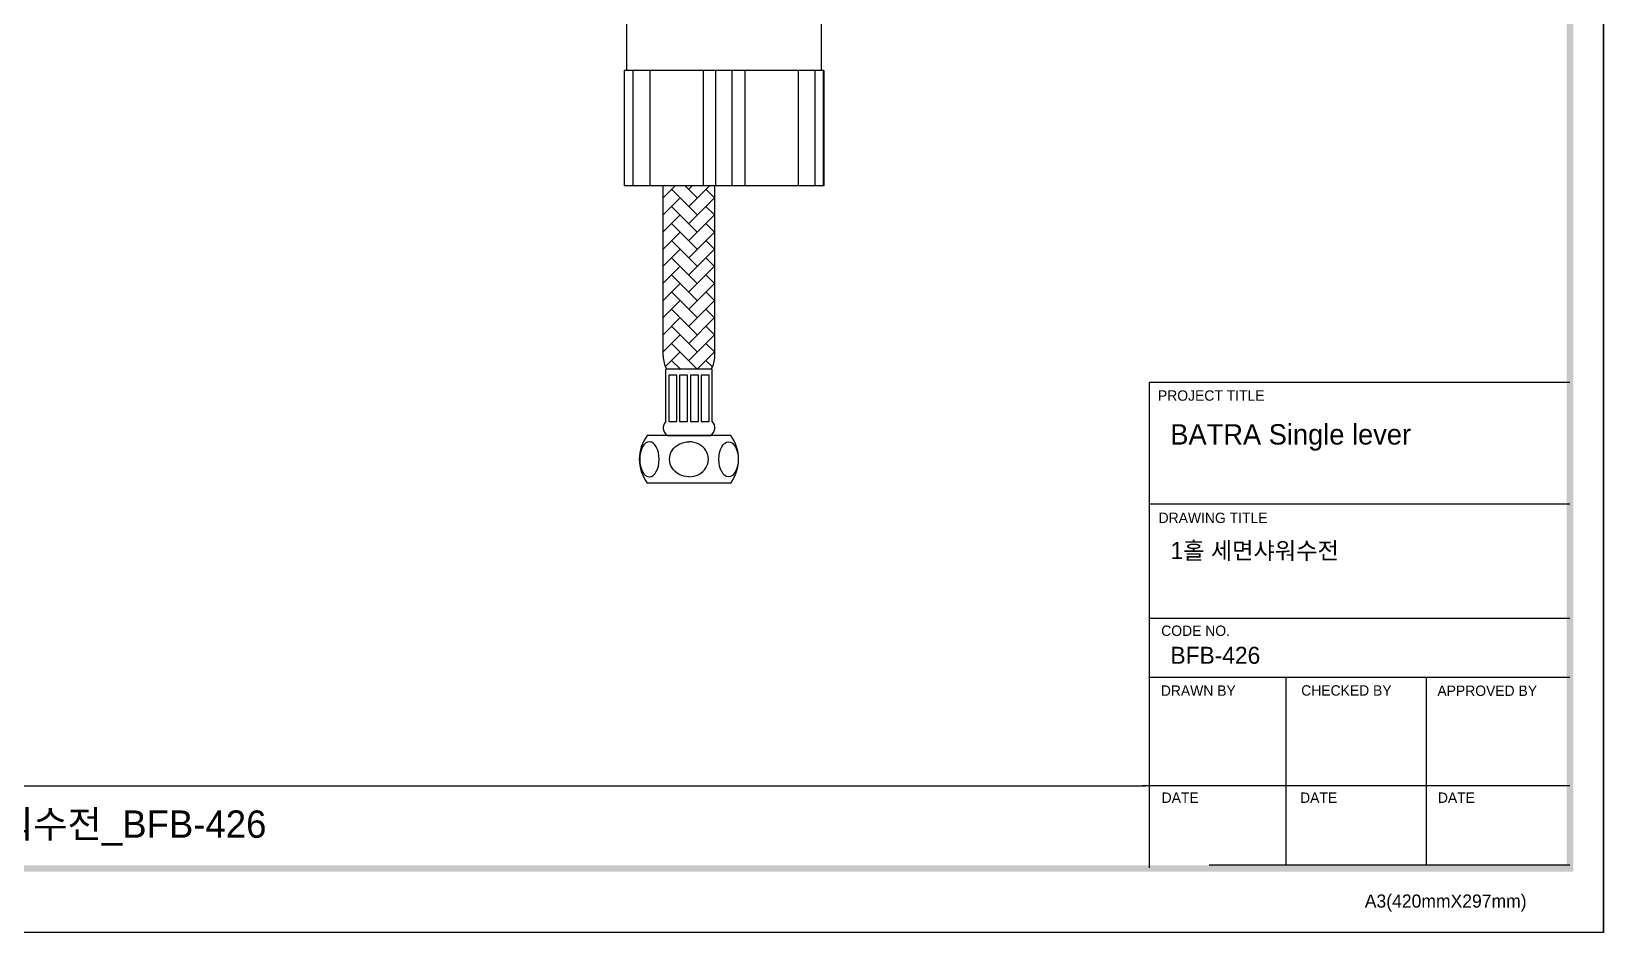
# Model space of a CAD drawing. Header units: millimetres. Extents: x 1091 to 1735, y 843 to 1297.
# Drawn here: x 1339.7 to 1735.4, y 843.5 to 1070.3 of the extents above; entities that cross this region are included whole.
import ezdxf

# ---------------------------------------------------------------- set-up
doc = ezdxf.new("R2010")
doc.units = ezdxf.units.MM
for name, color, linetype in [('02___PRT_ALL_AXES', 7, 'Continuous'), ('1', 7, 'Continuous'), ('17', 7, 'Continuous'), ('BODY', 7, 'Continuous')]:
    doc.layers.add(name, color=color, linetype=linetype)
doc.styles.add('Daelim Dimension', font='')
doc.styles.get('Daelim Dimension').set_extended_font_data('나눔고딕')

msp = doc.modelspace()

# ---------------------------------------------------------------- hatches: boundary and pattern name
h = msp.add_hatch()
h.set_pattern_fill('AR-HBONE', scale=0.03, style=0)
h.set_pattern_definition([(45, (-1038.042, 1021.98), (4e-16, 4.310523), [9.144, -3.048]), (135, (-1035.887, 1024.1353), (4e-16, 4.310523), [9.144, -3.048])])
h.paths.add_polyline_path([(1511.73, 1031.49), (1498.73, 1031.49), (1498.73, 988.63, 0.135834), (1499.66, 985.28), (1510.81, 985.28, 0.135834), (1511.73, 988.63)])

# ---------------------------------------------------------------- linework, layer by layer
at = {"color": 7, "linetype": 'Continuous'}
for p, q in [((1539.2, 1060.49), (1488.9, 1060.49)), ((1488.96, 1031.49), (1488.96, 1060.49)), ((1491.14, 1031.49), (1491.14, 1060.49)), ((1495.37, 1060.49), (1495.37, 1031.49)), ((1508.79, 1060.49), (1508.79, 1031.49)), ((1511.96, 1031.49), (1511.96, 1060.49)), ((1516.13, 1031.49), (1516.13, 1060.49)), ((1519.29, 1060.49), (1519.29, 1031.49)), ((1532.72, 1060.49), (1532.72, 1031.49)), ((1536.96, 1031.49), (1536.96, 1060.49)), ((1539.13, 1031.49), (1539.13, 1060.49)), ((1539.2, 1031.49), (1488.9, 1031.49))]:
    msp.add_line(p, q, dxfattribs=at)
at = {"color": 5, "ltscale": 40}
for p, q in [((1726.97, 981.97), (1621.03, 981.97)), ((1726.97, 951.35), (1621.03, 951.35)), ((1726.97, 951.35), (1621.03, 951.35)), ((1726.97, 922.55), (1621.03, 922.55)), ((1726.97, 922.55), (1621.03, 922.55)), ((1726.97, 907.69), (1621.03, 907.69)), ((1726.97, 907.69), (1621.03, 907.69)), ((1655.44, 907.69), (1655.44, 860.4)), ((1690.76, 907.69), (1690.76, 860.4)), ((1726.97, 880.37), (1619.36, 880.37)), ((1726.97, 880.37), (1621.86, 880.37)), ((1726.97, 860.4), (1636.18, 860.4))]:
    msp.add_line(p, q, dxfattribs=at)
at = {"color": 5, "ltscale": 0.5}
msp.add_line((1621.03, 981.97), (1621.03, 859.76), dxfattribs=at)
at = {"color": 5}
msp.add_line((1100.53, 880.37), (1620.21, 880.37), dxfattribs=at)
at = {"color": 2}
msp.add_lwpolyline([(1091.24, 1297.22), (1735.44, 1297.22), (1735.44, 843.46), (1091.24, 843.46)], close=True, dxfattribs=at)
at = {"ltscale": 0.5}
msp.add_lwpolyline([(1091.24, 1297.22), (1735.44, 1297.22), (1735.44, 843.46), (1091.24, 843.46)], close=True, dxfattribs=at)
at = {"color": 2}
msp.add_lwpolyline([(1735.44, 843.46), (1735.44, 1297.22)], dxfattribs=at)
at = {"color": 5, "ltscale": 40}
for points in [[(1727.8, 1289.58), (1726.15, 1289.58), (1727.8, 858.75), (1726.15, 860.4)], [(1727.8, 1289.58), (1726.15, 1289.58), (1727.8, 858.75), (1726.15, 860.4)], [(1727.8, 858.75), (1726.15, 860.4), (1098.88, 858.75), (1100.53, 860.4)]]:
    msp.add_trace(points, dxfattribs=at)
at = {"layer": '02___PRT_ALL_AXES', "color": 7, "linetype": 'Continuous'}
for p, q in [((1489.6, 1060.49), (1489.6, 1090.99)), ((1538.5, 1090.99), (1538.5, 1060.49)), ((1488.9, 1060.49), (1488.9, 1031.49)), ((1539.2, 1060.49), (1539.2, 1031.49))]:
    msp.add_line(p, q, dxfattribs=at)
at = {"layer": '1', "color": 7}
for p, q in [((1498.73, 988.63), (1498.73, 1031.49)), ((1511.73, 988.63), (1511.73, 1031.49)), ((1499.41, 972.13), (1499.41, 985.28)), ((1511.06, 985.28), (1499.41, 985.28)), ((1511.06, 972.13), (1511.06, 985.28)), ((1515.73, 968.63), (1494.73, 968.63)), ((1515.73, 956.63), (1494.73, 956.63))]:
    msp.add_line(p, q, dxfattribs=at)
for centre, radius, start, end in [((1505.23, 988.63), 6.5, 180, 210.9415), ((1505.23, 988.63), 6.5, 329.0585, 0), ((1500.93, 970.54), 2.2, 133.6788, 240.1681), ((1509.54, 970.54), 2.2, 299.8319, 46.3212), ((1502.73, 962.63), 10, 143.1301, 216.8699), ((1507.73, 962.63), 10, 323.1301, 36.8699)]:
    msp.add_arc(centre, radius, start, end, dxfattribs=at)
at = {"layer": '1', "color": 7, "extrusion": (0, 0, -1)}
msp.add_ellipse((1495.27, 962.63), major_axis=(0, -4.4), ratio=0.556675, dxfattribs=at)
msp.add_ellipse((1505.23, 962.63), major_axis=(4.9, 0), ratio=0.89819, start_param=1.570796, end_param=4.712389, dxfattribs=at)
at = {"layer": '1', "color": 7}
msp.add_ellipse((1505.23, 962.63), major_axis=(-4.9, 0), ratio=0.89819, start_param=1.570796, end_param=4.712389, dxfattribs=at)
msp.add_ellipse((1515.19, 962.63), major_axis=(0, -4.4), ratio=0.556675, dxfattribs=at)
at = {"layer": '17', "color": 7, "linetype": 'Continuous'}
msp.add_line((1499.83, 968.63), (1510.63, 968.63), dxfattribs=at)
at = {"layer": 'BODY', "color": 7, "linetype": 'Continuous', "ltscale": 0.3}
for points in [[(1502.14, 983.78), (1500.14, 983.78), (1500.14, 972.13), (1502.14, 972.13)], [(1504.87, 983.78), (1502.87, 983.78), (1502.87, 972.13), (1504.87, 972.13)], [(1507.6, 983.78), (1505.6, 983.78), (1505.6, 972.13), (1507.6, 972.13)], [(1510.33, 983.78), (1508.33, 983.78), (1508.33, 972.13), (1510.33, 972.13)]]:
    msp.add_lwpolyline(points, close=True, dxfattribs=at)

# ---------------------------------------------------------------- texts
at = {"color": 5, "ltscale": 40, "style": 'Daelim Dimension'}
for s, height, p in [('PROJECT TITLE', 2.6158, (1623.28, 977.36)), ('DRAWING TITLE', 2.6158, (1623.44, 946.57)), ('CODE NO.', 2.616, (1624.1, 918.14)), ('DRAWN BY', 2.616, (1624, 903.07)), ('CHECKED BY', 2.616, (1659.34, 903.11)), ('APPROVED BY', 2.6158, (1693.62, 903.03)), ('DATE', 2.616, (1624.2, 876.11)), ('DATE', 2.616, (1659.06, 876.11)), ('DATE', 2.616, (1693.74, 876.11)), ('A3(420mmX297mm)', 3.3014, (1675.34, 849.74))]:
    msp.add_text(s, height=height, dxfattribs=at).set_placement(p)
at = {"attachment_point": 1, "style": 'Daelim Dimension'}
for s, insert, char_height, width in [('BATRA Single lever', (1626.39, 971.45), 5.1277, 82.4131), ('1홀 세면샤워수전 ', (1626.43, 941.78), 4.281, 72.0388), ('BFB-426', (1626.43, 915.41), 4.281, 72.0388)]:
    msp.add_mtext(s, dxfattribs=dict(at, insert=insert, char_height=char_height, width=width))
at = {"color": 2, "insert": (1205.48, 874.21), "char_height": 6.8796, "width": 265.407, "attachment_point": 1, "style": 'Daelim Dimension'}
msp.add_mtext('{\\f나눔고딕|b0|i0|c129|p50;BATRA Single lever_1홀세면샤워수전_BFB-426}', dxfattribs=at)

doc.saveas('drawing.dxf')
